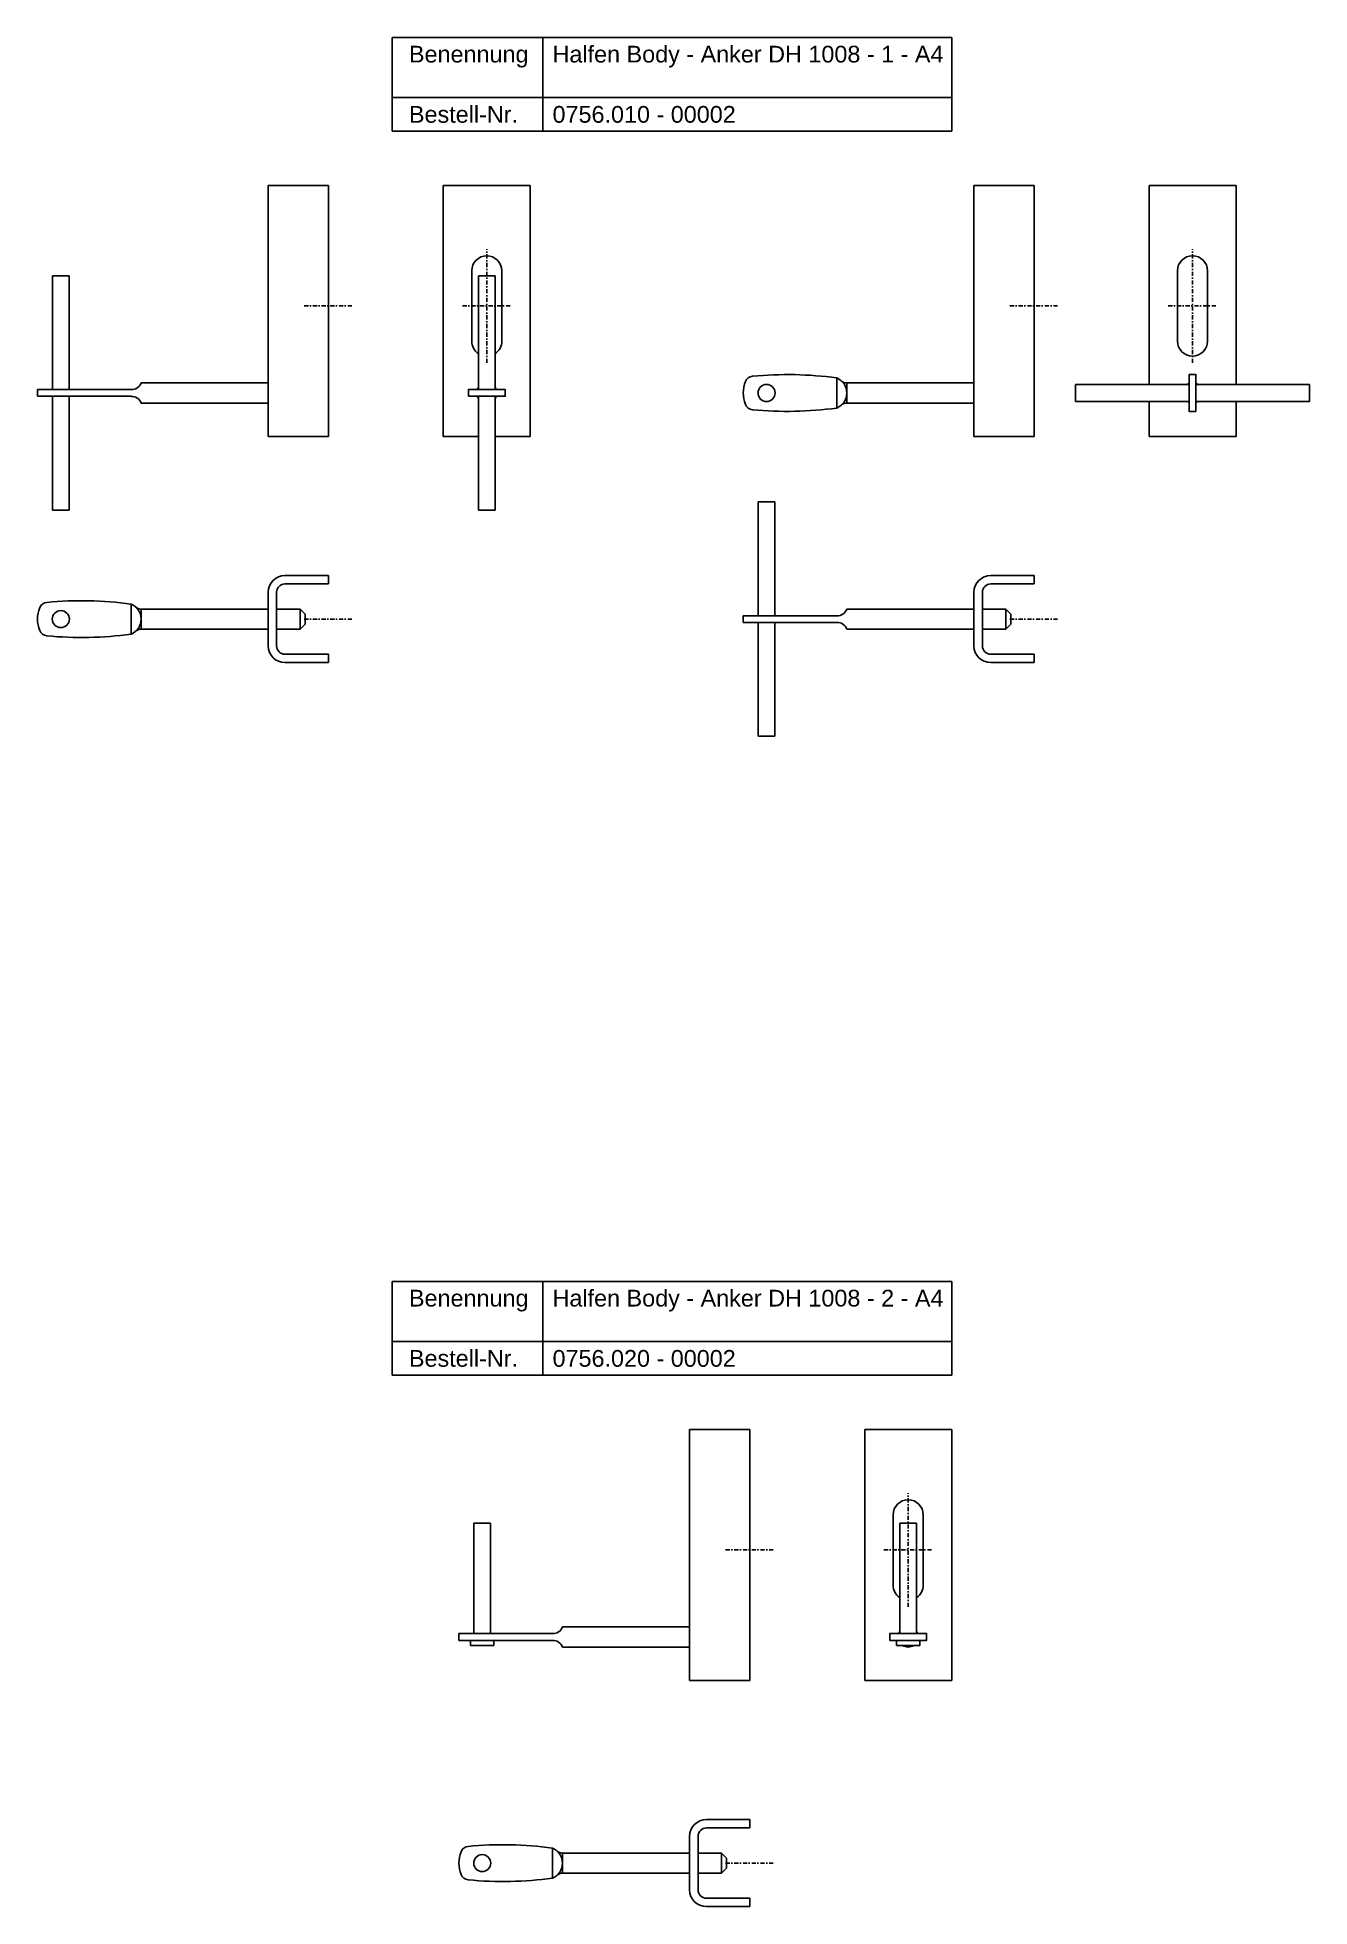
# Model space of a CAD drawing. Header units: millimetres. Extents: x -1269 to -889, y 268 to 826.
import ezdxf

# ---------------------------------------------------------------- set-up
doc = ezdxf.new("R2010")
doc.units = ezdxf.units.MM
doc.header["$LTSCALE"] = 10
doc.linetypes.add('STRICHPUNKT2', pattern=[0.5, 0.25, -0.125, 0, -0.125])
doc.layers.add('HALFEN', color=2, linetype='Continuous')
doc.styles.add('ARIAL50', font='ARIAL.TTF', dxfattribs={"height": 5})

msp = doc.modelspace()

# ---------------------------------------------------------------- linework, layer by layer
at = {"layer": 'HALFEN'}
for p, q in [((-1162.69, 826.41), (-995.49, 826.41)), ((-1162.69, 798.41), (-1162.69, 826.41)), ((-1117.72, 798.41), (-1117.72, 826.41)), ((-995.49, 798.41), (-995.49, 826.41)), ((-1162.69, 808.41), (-995.49, 808.41)), ((-1162.69, 798.41), (-995.49, 798.41)), ((-1199.74, 707.15), (-1199.74, 782.15)), ((-1199.74, 782.15), (-1181.74, 782.15)), ((-1181.74, 707.15), (-1181.74, 782.15)), ((-1147.43, 782.15), (-1121.43, 782.15)), ((-1147.43, 707.15), (-1147.43, 782.15)), ((-1121.43, 707.15), (-1121.43, 782.15)), ((-988.82, 707.15), (-988.82, 782.15)), ((-988.82, 782.15), (-970.82, 782.15)), ((-970.82, 707.15), (-970.82, 782.15)), ((-936.51, 782.15), (-910.51, 782.15)), ((-936.51, 722.65), (-936.51, 782.15)), ((-910.51, 722.65), (-910.51, 782.15)), ((-1264.24, 721.15), (-1264.24, 755.15)), ((-1259.24, 755.15), (-1264.24, 755.15)), ((-1259.24, 721.15), (-1259.24, 755.15)), ((-1138.93, 756.65), (-1138.93, 735.65)), ((-1136.93, 721.15), (-1136.93, 755.15)), ((-1136.93, 755.15), (-1131.93, 755.15)), ((-1131.93, 721.15), (-1131.93, 755.15)), ((-1129.93, 735.65), (-1129.93, 756.65)), ((-928.01, 756.65), (-928.01, 735.65)), ((-919.01, 735.65), (-919.01, 756.65)), ((-1268.74, 721.15), (-1240.74, 721.15)), ((-1268.74, 719.15), (-1268.74, 721.15)), ((-1199.74, 723.15), (-1237.74, 723.15)), ((-1029.82, 715.65), (-1029.82, 724.65)), ((-988.82, 723.15), (-1026.82, 723.15)), ((-1026.82, 723.15), (-1026.82, 717.15)), ((-924.51, 722.65), (-958.51, 722.65)), ((-958.51, 717.65), (-958.51, 722.65)), ((-888.51, 722.65), (-922.51, 722.65)), ((-888.51, 717.65), (-888.51, 722.65)), ((-1240.74, 719.15), (-1268.74, 719.15)), ((-1264.24, 685.15), (-1264.24, 719.15)), ((-1259.24, 685.15), (-1259.24, 719.15)), ((-1237.74, 717.15), (-1199.74, 717.15)), ((-1136.93, 685.15), (-1136.93, 719.15)), ((-1131.93, 685.15), (-1131.93, 719.15)), ((-1026.82, 717.15), (-988.82, 717.15)), ((-924.51, 717.65), (-958.51, 717.65)), ((-936.51, 707.15), (-936.51, 717.65)), ((-888.51, 717.65), (-922.51, 717.65)), ((-910.51, 707.15), (-910.51, 717.65)), ((-1199.74, 707.15), (-1181.74, 707.15)), ((-1147.43, 707.15), (-1136.93, 707.15)), ((-1131.93, 707.15), (-1121.43, 707.15)), ((-988.82, 707.15), (-970.82, 707.15)), ((-936.51, 707.15), (-910.51, 707.15)), ((-1053.32, 653.58), (-1053.32, 687.58)), ((-1048.32, 687.58), (-1053.32, 687.58)), ((-1048.32, 653.58), (-1048.32, 687.58)), ((-1259.24, 685.15), (-1264.24, 685.15)), ((-1136.93, 685.15), (-1131.93, 685.15)), ((-1194.74, 665.58), (-1181.74, 665.58)), ((-1181.74, 665.58), (-1181.74, 663.08)), ((-983.82, 665.58), (-970.82, 665.58)), ((-970.82, 665.58), (-970.82, 663.08)), ((-1199.74, 660.58), (-1199.74, 644.58)), ((-1197.24, 660.58), (-1197.24, 644.58)), ((-1194.74, 663.08), (-1181.74, 663.08)), ((-988.82, 660.58), (-988.82, 644.58)), ((-986.32, 660.58), (-986.32, 644.58)), ((-983.82, 663.08), (-970.82, 663.08)), ((-1240.74, 648.08), (-1240.74, 657.08)), ((-1199.74, 655.58), (-1237.74, 655.58)), ((-1237.74, 655.58), (-1237.74, 649.58)), ((-1190.24, 655.58), (-1197.24, 655.58)), ((-1188.74, 654.08), (-1190.24, 655.58)), ((-1190.24, 655.58), (-1190.24, 649.58)), ((-1188.74, 651.08), (-1188.74, 654.08)), ((-1057.82, 653.58), (-1029.82, 653.58)), ((-1057.82, 651.58), (-1057.82, 653.58)), ((-988.82, 655.58), (-1026.82, 655.58)), ((-979.32, 655.58), (-986.32, 655.58)), ((-977.82, 654.08), (-979.32, 655.58)), ((-979.32, 655.58), (-979.32, 649.58)), ((-977.82, 651.08), (-977.82, 654.08)), ((-1237.74, 649.58), (-1199.74, 649.58)), ((-1197.24, 649.58), (-1190.24, 649.58)), ((-1190.24, 649.58), (-1188.74, 651.08)), ((-1029.82, 651.58), (-1057.82, 651.58)), ((-1053.32, 617.58), (-1053.32, 651.58)), ((-1048.32, 617.58), (-1048.32, 651.58)), ((-1026.82, 649.58), (-988.82, 649.58)), ((-986.32, 649.58), (-979.32, 649.58)), ((-979.32, 649.58), (-977.82, 651.08)), ((-1194.74, 642.08), (-1181.74, 642.08)), ((-1194.74, 639.58), (-1181.74, 639.58)), ((-1181.74, 642.08), (-1181.74, 639.58)), ((-983.82, 642.08), (-970.82, 642.08)), ((-983.82, 639.58), (-970.82, 639.58)), ((-970.82, 642.08), (-970.82, 639.58)), ((-1048.32, 617.58), (-1053.32, 617.58)), ((-1162.69, 454.66), (-995.49, 454.66)), ((-1162.69, 426.66), (-1162.69, 454.66)), ((-1117.72, 426.66), (-1117.72, 454.66)), ((-995.49, 426.66), (-995.49, 454.66)), ((-1162.69, 436.66), (-995.49, 436.66)), ((-1162.69, 426.66), (-995.49, 426.66)), ((-1073.8, 335.4), (-1073.8, 410.4)), ((-1073.8, 410.4), (-1055.8, 410.4)), ((-1055.8, 335.4), (-1055.8, 410.4)), ((-1021.49, 410.4), (-995.49, 410.4)), ((-1021.49, 335.4), (-1021.49, 410.4)), ((-995.49, 335.4), (-995.49, 410.4)), ((-1138.3, 382.4), (-1138.3, 349.4)), ((-1133.3, 382.4), (-1138.3, 382.4)), ((-1133.3, 349.4), (-1133.3, 382.4)), ((-1012.99, 384.9), (-1012.99, 363.9)), ((-1010.99, 382.4), (-1010.99, 349.4)), ((-1005.99, 382.4), (-1010.99, 382.4)), ((-1005.99, 349.4), (-1005.99, 382.4)), ((-1003.99, 363.9), (-1003.99, 384.9)), ((-1142.8, 349.4), (-1114.8, 349.4)), ((-1142.8, 347.4), (-1142.8, 349.4)), ((-1114.8, 347.4), (-1142.8, 347.4)), ((-1139.3, 347.4), (-1139.3, 345.9)), ((-1132.3, 345.9), (-1132.3, 347.4)), ((-1073.8, 351.4), (-1111.8, 351.4)), ((-1011.99, 347.4), (-1011.99, 345.9)), ((-1004.99, 345.9), (-1004.99, 347.4)), ((-1132.3, 345.9), (-1139.3, 345.9)), ((-1111.8, 345.4), (-1073.8, 345.4)), ((-1004.99, 345.9), (-1011.99, 345.9)), ((-1073.8, 335.4), (-1055.8, 335.4)), ((-1021.49, 335.4), (-995.49, 335.4)), ((-1068.8, 293.83), (-1055.8, 293.83)), ((-1068.8, 291.33), (-1055.8, 291.33)), ((-1055.8, 293.83), (-1055.8, 291.33)), ((-1114.8, 276.33), (-1114.8, 285.33)), ((-1073.8, 288.83), (-1073.8, 272.83)), ((-1071.3, 288.83), (-1071.3, 272.83)), ((-1073.8, 283.83), (-1111.8, 283.83)), ((-1111.8, 283.83), (-1111.8, 277.83)), ((-1064.3, 283.83), (-1071.3, 283.83)), ((-1062.8, 282.33), (-1064.3, 283.83)), ((-1064.3, 283.83), (-1064.3, 277.83)), ((-1064.3, 277.83), (-1062.8, 279.33)), ((-1062.8, 279.33), (-1062.8, 282.33)), ((-1111.8, 277.83), (-1073.8, 277.83)), ((-1071.3, 277.83), (-1064.3, 277.83)), ((-1068.8, 270.33), (-1055.8, 270.33)), ((-1055.8, 270.33), (-1055.8, 267.83)), ((-1068.8, 267.83), (-1055.8, 267.83))]:
    msp.add_line(p, q, dxfattribs=at)
at = {"layer": 'HALFEN', "color": 1, "linetype": 'STRICHPUNKT2', "ltscale": 0.5}
for p, q in [((-1134.43, 729.15), (-1134.43, 763.15)), ((-923.51, 729.15), (-923.51, 763.15)), ((-1188.99, 746.15), (-1174.49, 746.15)), ((-1141.68, 746.15), (-1127.18, 746.15)), ((-978.07, 746.15), (-963.57, 746.15)), ((-930.76, 746.15), (-916.26, 746.15)), ((-1188.99, 652.58), (-1174.49, 652.58)), ((-978.07, 652.58), (-963.57, 652.58)), ((-1008.49, 357.4), (-1008.49, 391.4)), ((-1063.05, 374.4), (-1048.55, 374.4)), ((-1015.74, 374.4), (-1001.24, 374.4)), ((-1063.05, 280.83), (-1048.55, 280.83))]:
    msp.add_line(p, q, dxfattribs=at)
at = {"layer": 'HALFEN'}
for points in [[(-1139.93, 719.15), (-1128.93, 719.15), (-1128.93, 721.15), (-1139.93, 721.15)], [(-922.51, 714.65), (-922.51, 725.65), (-924.51, 725.65), (-924.51, 714.65)], [(-1013.99, 347.4), (-1002.99, 347.4), (-1002.99, 349.4), (-1013.99, 349.4)]]:
    msp.add_lwpolyline(points, close=True, dxfattribs=at)
for centre in [(-1050.82, 720.15), (-1261.74, 652.58), (-1135.8, 280.83)]:
    msp.add_circle(centre, 2.55, dxfattribs=at)
for centre, radius, start, end in [((-1134.43, 756.65), 4.5, 0, 180), ((-923.51, 756.65), 4.5, 0, 180), ((-1134.43, 735.65), 4.5, 180, 236.251), ((-1134.43, 735.65), 4.5, 303.749, 0), ((-923.51, 735.65), 4.5, 180, 0), ((-1240.57, 724.14), 3, 266.7539, 340.6263), ((-1134.43, 720.15), 3, 146.4427, 160.5288), ((-1134.43, 720.15), 3, 19.4712, 33.5573), ((-1047.17, 719.72), 10.66, 158.8429, 177.669), ((-1054.78, 722.66), 2.5, 95.5141, 158.8429), ((-1044.56, 616.81), 108.84, 82.2164, 95.5141), ((-1031.7, 720.15), 4.88, 292.6319, 67.3681), ((-1026.73, 725.77), 2.62, 229.1822, 268.1011), ((-923.51, 720.15), 3, 109.4712, 123.5573), ((-923.51, 720.15), 3, 56.4427, 70.5288), ((-1240.57, 716.15), 3, 19.3737, 93.2461), ((-1134.43, 720.15), 3, 199.4712, 213.5573), ((-1134.43, 720.15), 3, 326.4427, 340.5288), ((-1047.17, 720.58), 10.66, 182.331, 201.1571), ((-1054.78, 717.64), 2.5, 201.1571, 264.4859), ((-1044.56, 823.49), 108.84, 264.4859, 277.7836), ((-1026.73, 714.53), 2.62, 91.8989, 130.8178), ((-923.51, 720.15), 3, 236.4427, 250.5288), ((-923.51, 720.15), 3, 289.4712, 303.5573), ((-1194.74, 660.58), 5, 90, 180), ((-983.82, 660.58), 5, 90, 180), ((-1194.74, 660.58), 2.5, 90, 180), ((-983.82, 660.58), 2.5, 90, 180), ((-1258.09, 652.15), 10.66, 158.8429, 177.669), ((-1265.7, 655.09), 2.5, 95.5141, 158.8429), ((-1255.49, 549.24), 108.84, 82.2164, 95.5141), ((-1242.62, 652.58), 4.88, 292.6319, 67.3681), ((-1237.66, 658.2), 2.62, 229.1822, 268.1011), ((-1029.65, 656.58), 3, 266.7539, 340.6263), ((-1258.09, 653.01), 10.66, 182.331, 201.1571), ((-1265.7, 650.07), 2.5, 201.1571, 264.4859), ((-1255.49, 755.92), 108.84, 264.4859, 277.7836), ((-1237.66, 646.96), 2.62, 91.8989, 130.8178), ((-1029.65, 648.59), 3, 19.3737, 93.2461), ((-1194.74, 644.58), 5, 180, 270), ((-1194.74, 644.58), 2.5, 180, 270), ((-983.82, 644.58), 5, 180, 270), ((-983.82, 644.58), 2.5, 180, 270), ((-1008.49, 384.9), 4.5, 0, 180), ((-1008.49, 363.9), 4.5, 180, 236.251), ((-1008.49, 363.9), 4.5, 303.749, 0), ((-1114.63, 352.39), 3, 266.7539, 340.6263), ((-1114.63, 344.4), 3, 19.3737, 93.2461), ((-1008.49, 348.4), 3, 146.4427, 160.5288), ((-1008.49, 348.4), 3, 19.4712, 33.5573), ((-1008.49, 348.4), 3, 236.4427, 303.5573), ((-1068.8, 288.83), 5, 90, 180), ((-1068.8, 288.83), 2.5, 90, 180), ((-1139.76, 283.34), 2.5, 95.5141, 158.8429), ((-1129.54, 177.49), 108.84, 82.2164, 95.5141), ((-1116.68, 280.83), 4.88, 292.6319, 67.3681), ((-1132.15, 280.39), 10.66, 158.8429, 177.669), ((-1132.15, 281.26), 10.66, 182.331, 201.1571), ((-1111.71, 286.45), 2.62, 229.1822, 268.1011), ((-1139.76, 278.32), 2.5, 201.1571, 264.4859), ((-1129.54, 384.16), 108.84, 264.4859, 277.7836), ((-1111.71, 275.21), 2.62, 91.8989, 130.8178), ((-1068.8, 272.83), 5, 180, 270), ((-1068.8, 272.83), 2.5, 180, 270)]:
    msp.add_arc(centre, radius, start, end, dxfattribs=at)

# ---------------------------------------------------------------- texts
at = {"layer": 'HALFEN', "style": 'ARIAL50'}
for s, p in [('Benennung', (-1157.69, 818.91)), ('Halfen Body - Anker DH 1008 - 1 - A4', (-1114.78, 818.91)), ('Bestell-Nr.', (-1157.69, 800.91)), ('0756.010 - 00002', (-1114.78, 800.91)), ('Benennung', (-1157.69, 447.16)), ('Halfen Body - Anker DH 1008 - 2 - A4', (-1114.78, 447.16)), ('Bestell-Nr.', (-1157.69, 429.16)), ('0756.020 - 00002', (-1114.78, 429.16))]:
    msp.add_text(s, height=5, dxfattribs=at).set_placement(p)

doc.saveas('drawing.dxf')
